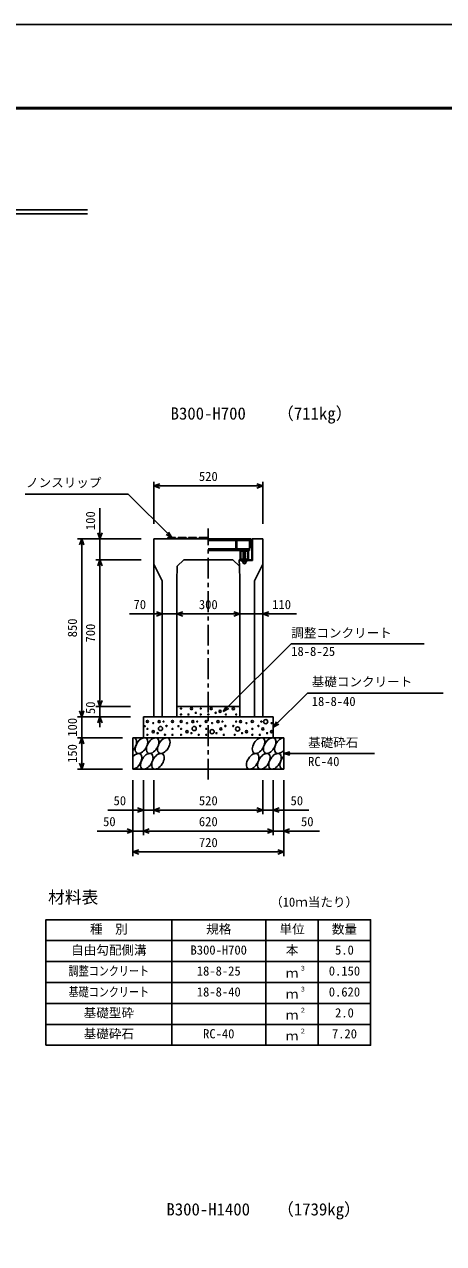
# Model space of a CAD drawing. Units: millimetres, scale not verified. Extents: x -16800 to 16800, y -5940 to 5940.
# Drawn here: x 9704 to 11705, y 116 to 5940 of the extents above; entities that cross this region are included whole.
import ezdxf
from ezdxf.enums import TextEntityAlignment as Align

# ---------------------------------------------------------------- set-up
doc = ezdxf.new("R2010")
doc.units = ezdxf.units.MM
doc.header["$LTSCALE"] = 20
doc.linetypes.add('CHAIN1', pattern=[8, 5, -1, 1, -1])
doc.linetypes.add('DOTTED', pattern=[1.75, 0.25, -1.5])
for name, color, linetype, lineweight in [('0-0_Defpoints', 5, 'Continuous', 25), ('0-1_OUTLINE', 3, 'Continuous', 25), ('0-2_TXT', 7, 'Continuous', 25), ('0-4_WAKU', 3, 'Continuous', 25), ('0-6_HATCH', 6, 'Continuous', 25), ('0-7_HYO2', 4, 'Continuous', 25), ('0-8_HYO', 3, 'Continuous', 25), ('0-9_DIM', 7, 'Continuous', 25)]:
    doc.layers.add(name, color=color, linetype=linetype, lineweight=lineweight)
doc.styles.add('ＭＳ ゴシック', font='')
doc.styles.get('ＭＳ ゴシック').set_extended_font_data('MS Gothic')

msp = doc.modelspace()

# ---------------------------------------------------------------- linework, layer by layer
at = {"layer": '0-0_Defpoints'}
msp.add_lwpolyline([(0, -5940), (16800, -5940), (16800, 5940), (0, 5940)], close=True, dxfattribs=at)
at = {"layer": '0-1_OUTLINE'}
for p, q in [((10581.78, 3482.53), (10321.78, 3482.53)), ((10321.78, 3482.53), (10321.78, 2632.53)), ((10841.78, 3482.53), (10789.28, 3482.53)), ((10841.78, 3482.53), (10841.78, 2632.53)), ((10433.53, 3352.53), (10464.28, 3382.53)), ((10464.28, 3382.53), (10699.28, 3382.53)), ((10699.28, 3382.53), (10730.05, 3351.76)), ((10321.78, 3362.53), (10361.78, 3282.53)), ((10433.53, 3352.53), (10431.78, 3282.53)), ((10731.78, 3282.53), (10730.03, 3352.53)), ((10841.78, 3362.53), (10801.78, 3282.53)), ((10361.78, 3282.53), (10361.78, 2632.53)), ((10431.78, 3282.53), (10431.78, 2632.53)), ((10731.78, 3282.53), (10731.78, 2632.53)), ((10801.78, 3282.53), (10801.78, 2632.53)), ((10431.78, 2682.53), (10731.78, 2682.53)), ((10271.78, 2632.53), (10271.78, 2532.53)), ((10271.78, 2632.53), (10891.78, 2632.53)), ((10321.78, 2632.53), (10431.78, 2632.53)), ((10731.78, 2632.53), (10841.78, 2632.53)), ((10891.78, 2632.53), (10891.78, 2532.53)), ((10221.78, 2382.53), (10221.78, 2532.53)), ((10221.78, 2532.53), (10941.78, 2532.53)), ((10941.78, 2382.53), (10941.78, 2532.53)), ((10221.78, 2382.53), (10941.78, 2382.53))]:
    msp.add_line(p, q, dxfattribs=at)
at = {"layer": '0-2_TXT'}
for p, q in [((6794.97, 5054.39), (10005.03, 5054.39)), ((6794.97, 5035.19), (10005.03, 5035.19))]:
    msp.add_line(p, q, dxfattribs=at)
at = {"layer": '0-4_WAKU', "lineweight": 50}
msp.add_lwpolyline([(400, -5540), (16400, -5540), (16400, 5540), (400, 5540)], close=True, dxfattribs=at)
at = {"layer": '0-6_HATCH'}
for p, q in [((10387.78, 3489.03), (10386.78, 3482.53)), ((10425.78, 3489.03), (10387.78, 3489.03)), ((10425.78, 3489.03), (10426.78, 3482.53)), ((10437.78, 3489.03), (10436.78, 3482.53)), ((10475.78, 3489.03), (10437.78, 3489.03)), ((10475.78, 3489.03), (10476.78, 3482.53)), ((10487.78, 3489.03), (10486.78, 3482.53)), ((10525.78, 3489.03), (10487.78, 3489.03)), ((10525.78, 3489.03), (10526.78, 3482.53)), ((10537.78, 3489.03), (10536.78, 3482.53)), ((10575.78, 3489.03), (10537.78, 3489.03)), ((10575.78, 3489.03), (10576.78, 3482.53)), ((10581.78, 3482.53), (10784.28, 3482.53)), ((10581.78, 3474.53), (10712.78, 3474.53)), ((10712.78, 3482.53), (10712.78, 3435.53)), ((10717.28, 3482.53), (10717.28, 3435.53)), ((10717.28, 3474.53), (10778.28, 3474.53)), ((10778.28, 3482.53), (10778.28, 3427.53)), ((10789.28, 3482.53), (10789.28, 3382.53)), ((10792.48, 3482.53), (10792.48, 3379.33)), ((10581.78, 3435.53), (10778.28, 3435.53)), ((10581.78, 3427.53), (10778.28, 3427.53)), ((10729.28, 3382.53), (10789.28, 3382.53)), ((10730.05, 3351.76), (10729.28, 3382.53)), ((10745.78, 3435.03), (10743.78, 3433.53)), ((10743.78, 3427.53), (10743.78, 3433.53)), ((10764.78, 3427.53), (10743.78, 3427.53)), ((10744.94, 3379.33), (10744.08, 3378.68)), ((10744.08, 3378.68), (10744.08, 3373.5)), ((10744.11, 3433.81), (10745.78, 3435.03)), ((10763.62, 3379.33), (10744.94, 3379.33)), ((10762.78, 3435.03), (10745.78, 3435.03)), ((10747.78, 3427.53), (10760.78, 3427.53)), ((10747.78, 3426.53), (10748.78, 3427.53)), ((10748.78, 3425.53), (10747.78, 3426.53)), ((10747.78, 3424.53), (10748.78, 3425.53)), ((10748.78, 3423.53), (10747.78, 3424.53)), ((10747.78, 3422.53), (10748.78, 3423.53)), ((10760.78, 3423.53), (10747.78, 3422.53)), ((10748.78, 3421.53), (10747.78, 3422.53)), ((10747.78, 3420.53), (10748.78, 3421.53)), ((10760.78, 3421.53), (10747.78, 3420.53)), ((10748.78, 3419.53), (10747.78, 3420.53)), ((10747.78, 3418.53), (10748.78, 3419.53)), ((10760.78, 3419.53), (10747.78, 3418.53)), ((10748.78, 3417.53), (10747.78, 3418.53)), ((10747.78, 3416.53), (10748.78, 3417.53)), ((10760.78, 3417.53), (10747.78, 3416.53)), ((10748.78, 3415.53), (10747.78, 3416.53)), ((10760.78, 3415.53), (10747.78, 3414.53)), ((10747.78, 3414.53), (10748.78, 3415.53)), ((10760.78, 3413.53), (10747.78, 3412.53)), ((10748.78, 3411.53), (10747.78, 3412.53)), ((10760.78, 3411.53), (10747.78, 3410.53)), ((10747.78, 3410.53), (10748.78, 3411.53)), ((10748.78, 3409.53), (10747.78, 3410.53)), ((10760.78, 3409.53), (10747.78, 3408.53)), ((10747.78, 3408.53), (10748.78, 3409.53)), ((10748.78, 3407.53), (10747.78, 3408.53)), ((10760.78, 3407.53), (10747.78, 3406.53)), ((10747.78, 3406.53), (10748.78, 3407.53)), ((10748.78, 3405.53), (10747.78, 3406.53)), ((10760.78, 3405.53), (10747.78, 3404.53)), ((10747.78, 3404.53), (10748.78, 3405.53)), ((10748.78, 3403.53), (10747.78, 3404.53)), ((10760.78, 3403.53), (10747.78, 3402.53)), ((10747.78, 3402.53), (10748.78, 3403.53)), ((10748.78, 3401.53), (10747.78, 3402.53)), ((10760.78, 3401.53), (10747.78, 3400.53)), ((10747.78, 3400.53), (10748.78, 3401.53)), ((10748.78, 3399.53), (10747.78, 3400.53)), ((10760.78, 3399.53), (10747.78, 3398.53)), ((10747.78, 3398.53), (10748.78, 3399.53)), ((10748.78, 3397.53), (10747.78, 3398.53)), ((10760.78, 3397.53), (10747.78, 3396.53)), ((10747.78, 3396.53), (10748.78, 3397.53)), ((10748.78, 3395.53), (10747.78, 3396.53)), ((10760.78, 3395.53), (10747.78, 3394.53)), ((10747.78, 3394.53), (10748.78, 3395.53)), ((10748.78, 3393.54), (10747.78, 3394.53)), ((10747.78, 3392.54), (10748.78, 3393.54)), ((10760.78, 3393.53), (10747.78, 3392.53)), ((10748.78, 3391.54), (10747.78, 3392.54)), ((10747.78, 3390.54), (10748.78, 3391.54)), ((10760.78, 3391.53), (10747.78, 3390.53)), ((10748.78, 3389.54), (10747.78, 3390.54)), ((10760.78, 3389.54), (10747.78, 3388.54)), ((10747.78, 3388.54), (10748.78, 3389.54)), ((10748.78, 3387.54), (10747.78, 3388.54)), ((10760.78, 3387.54), (10747.78, 3386.54)), ((10747.78, 3386.54), (10748.78, 3387.54)), ((10748.78, 3385.54), (10747.78, 3386.54)), ((10747.79, 3384.53), (10748.79, 3385.53)), ((10748.79, 3383.53), (10747.79, 3384.53)), ((10747.79, 3382.53), (10748.79, 3383.53)), ((10748.79, 3381.53), (10747.79, 3382.53)), ((10747.79, 3380.53), (10748.79, 3381.53)), ((10748.79, 3379.53), (10747.79, 3380.53)), ((10748.6, 3379.33), (10748.79, 3379.53)), ((10748.6, 3379.33), (10760.6, 3379.33)), ((10748.78, 3427.53), (10748.78, 3433.53)), ((10749.18, 3378.69), (10749.18, 3373.5)), ((10759.39, 3378.68), (10759.39, 3373.5)), ((10759.78, 3427.53), (10759.78, 3433.53)), ((10759.78, 3426.53), (10760.78, 3427.53)), ((10760.78, 3425.53), (10759.78, 3426.53)), ((10759.78, 3422.53), (10760.78, 3423.53)), ((10760.78, 3421.53), (10759.78, 3422.53)), ((10759.78, 3420.53), (10760.78, 3421.53)), ((10760.78, 3419.53), (10759.78, 3420.53)), ((10759.78, 3418.53), (10760.78, 3419.53)), ((10760.78, 3417.53), (10759.78, 3418.53)), ((10759.78, 3414.53), (10760.78, 3415.53)), ((10760.78, 3413.53), (10759.78, 3414.53)), ((10759.78, 3412.53), (10760.78, 3413.53)), ((10760.78, 3411.53), (10759.78, 3412.53)), ((10759.78, 3410.53), (10760.78, 3411.53)), ((10759.78, 3410.53), (10760.78, 3409.53)), ((10759.78, 3408.53), (10760.78, 3409.53)), ((10759.78, 3408.53), (10760.78, 3407.53)), ((10759.78, 3406.53), (10760.78, 3407.53)), ((10759.78, 3406.53), (10760.78, 3405.53)), ((10759.78, 3404.53), (10760.78, 3405.53)), ((10759.78, 3404.53), (10760.78, 3403.53)), ((10759.78, 3402.53), (10760.78, 3403.53)), ((10759.78, 3402.53), (10760.78, 3401.53)), ((10759.78, 3400.53), (10760.78, 3401.53)), ((10759.78, 3400.53), (10760.78, 3399.53)), ((10759.78, 3398.53), (10760.78, 3399.53)), ((10759.78, 3398.53), (10760.78, 3397.53)), ((10759.78, 3396.53), (10760.78, 3397.53)), ((10759.78, 3396.53), (10760.78, 3395.53)), ((10759.78, 3394.53), (10760.78, 3395.53)), ((10759.78, 3394.53), (10760.78, 3393.53)), ((10759.78, 3392.53), (10760.78, 3393.53)), ((10759.78, 3392.53), (10760.78, 3391.53)), ((10759.78, 3390.53), (10760.78, 3391.53)), ((10759.78, 3390.53), (10760.78, 3389.54)), ((10759.78, 3388.54), (10760.78, 3389.54)), ((10759.78, 3388.54), (10760.79, 3387.53)), ((10759.78, 3386.54), (10760.78, 3387.54)), ((10759.78, 3386.54), (10760.79, 3385.53)), ((10759.79, 3384.53), (10760.79, 3385.53)), ((10759.79, 3384.53), (10760.79, 3383.53)), ((10759.79, 3382.53), (10760.79, 3383.53)), ((10759.79, 3382.53), (10760.79, 3381.53)), ((10759.79, 3380.53), (10760.79, 3381.53)), ((10759.79, 3380.53), (10760.79, 3379.53)), ((10760.6, 3379.33), (10760.79, 3379.53)), ((10764.46, 3433.81), (10762.78, 3435.03)), ((10763.62, 3379.33), (10764.49, 3378.68)), ((10764.49, 3378.68), (10764.49, 3373.5)), ((10764.78, 3427.53), (10764.78, 3433.53)), ((10745.77, 3372.53), (10744.08, 3373.5)), ((10745.77, 3372.21), (10745.77, 3372.53)), ((10762.8, 3372.53), (10745.77, 3372.53)), ((10762.8, 3372.21), (10745.77, 3372.21)), ((10762.8, 3372.53), (10764.49, 3373.5)), ((10762.8, 3372.21), (10762.8, 3372.53))]:
    msp.add_line(p, q, dxfattribs=at)
at = {"layer": '0-6_HATCH', "linetype": 'DOTTED'}
for p, q in [((10760.78, 3427.53), (10747.78, 3426.53)), ((10760.78, 3425.53), (10747.78, 3424.53)), ((10760.79, 3385.53), (10747.79, 3384.53)), ((10760.79, 3383.53), (10747.79, 3382.53)), ((10760.79, 3381.53), (10747.79, 3380.53))]:
    msp.add_line(p, q, dxfattribs=at)
at = {"layer": '0-6_HATCH'}
for points in [[(10584.78, 3482.53), (10584.78, 3476.53), (10581.78, 3476.53)], [(10634.78, 3482.53), (10634.78, 3476.53), (10628.78, 3476.53), (10628.78, 3482.53)], [(10684.78, 3482.53), (10684.78, 3476.53), (10678.78, 3476.53), (10678.78, 3482.53)], [(10734.78, 3482.53), (10734.78, 3476.53), (10728.78, 3476.53), (10728.78, 3482.53)], [(10778.28, 3438.53), (10781.28, 3438.53), (10784.28, 3482.53)], [(10731.28, 3382.53), (10731.28, 3379.33), (10792.48, 3379.33)], [(10747.78, 3412.53), (10748.78, 3413.53), (10747.78, 3414.53)], [(10760.78, 3423.53), (10759.78, 3424.53), (10760.78, 3425.53)], [(10760.78, 3415.53), (10759.78, 3416.53), (10760.78, 3417.53)]]:
    msp.add_lwpolyline(points, dxfattribs=at)
for points in [[(10774.28, 3427.53), (10774.28, 3382.53), (10734.28, 3382.53), (10734.28, 3427.53)], [(10771.08, 3424.33), (10771.08, 3385.73), (10737.48, 3385.73), (10737.48, 3424.33)]]:
    msp.add_lwpolyline(points, close=True, dxfattribs=at)
for centre, radius in [((10451.28, 2671.84), 2.5), ((10451.28, 2643.83), 2.5), ((10487.17, 2643.83), 2.5), ((10501.19, 2671.84), 5), ((10522.21, 2651.71), 2.5), ((10545.75, 2671.84), 2.5), ((10545.75, 2643.83), 2.5), ((10581.64, 2643.83), 2.5), ((10595.66, 2671.84), 5), ((10616.69, 2651.71), 2.5), ((10637.72, 2658.71), 5), ((10665.75, 2671.84), 2.5), ((10665.75, 2643.83), 2.5), ((10700.92, 2671.56), 5), ((10714.94, 2643.55), 2.5), ((10278.43, 2587.79), 2.5), ((10290.85, 2610.59), 5), ((10290.85, 2574.69), 2.5), ((10318.89, 2561.56), 5), ((10318.89, 2602.71), 2.5), ((10346.92, 2609.71), 5), ((10353.46, 2576.7), 10), ((10367.95, 2609.71), 2.5), ((10381.97, 2588.7), 2.5), ((10410.85, 2610.59), 5), ((10410.85, 2574.69), 2.5), ((10439.33, 2587.79), 2.5), ((10451.75, 2610.59), 5), ((10451.75, 2574.69), 2.5), ((10479.79, 2561.56), 5), ((10479.79, 2602.71), 2.5), ((10507.82, 2609.71), 5), ((10514.36, 2576.7), 10), ((10528.86, 2609.71), 2.5), ((10542.87, 2588.7), 2.5), ((10571.75, 2610.59), 5), ((10571.75, 2574.69), 2.5), ((10599.79, 2561.56), 10), ((10599.79, 2602.71), 2.5), ((10627.82, 2609.71), 5), ((10641.84, 2574.69), 5), ((10648.86, 2609.71), 2.5), ((10662.87, 2588.7), 2.5), ((10700.69, 2588.7), 2.5), ((10721.72, 2574.69), 10), ((10714.71, 2609.71), 2.5), ((10735.74, 2609.71), 5), ((10763.78, 2561.56), 5), ((10763.78, 2602.71), 2.5), ((10791.82, 2610.59), 5), ((10791.82, 2574.69), 2.5), ((10820.69, 2588.7), 2.5), ((10834.71, 2609.71), 2.5), ((10841.72, 2574.69), 5), ((10855.74, 2609.71), 10), ((10883.78, 2561.56), 5), ((10883.78, 2602.71), 2.5), ((10290.85, 2546.68), 2.5), ((10339.91, 2554.56), 2.5), ((10374.96, 2546.68), 2.5), ((10410.85, 2546.68), 2.5), ((10451.75, 2546.68), 2.5), ((10500.82, 2554.56), 2.5), ((10535.86, 2546.68), 2.5), ((10571.75, 2546.68), 2.5), ((10620.82, 2554.56), 2.5), ((10655.86, 2546.68), 2.5), ((10707.7, 2546.68), 2.5), ((10742.75, 2554.56), 2.5), ((10791.82, 2546.68), 2.5), ((10827.7, 2546.68), 2.5), ((10862.75, 2554.56), 2.5)]:
    msp.add_circle(centre, radius, dxfattribs=at)
for centre, radius, start, end in [((10746.28, 3430.91), 3.62, 46.39563, 133.60437), ((10746.63, 3373.99), 5.35, 61.49832, 118.50684), ((10754.28, 3418.91), 15.62, 69.39075, 110.60925), ((10754.28, 3358.92), 20.42, 75.52621, 104.47362), ((10761.94, 3373.99), 5.35, 61.49231, 118.50169), ((10762.28, 3430.91), 3.62, 46.39563, 133.60437), ((10746.63, 3378.2), 5.35, 241.49843, 298.50089), ((10754.28, 3372.21), 8.19, 180, 359.99995), ((10754.28, 3393.27), 20.42, 255.52638, 284.47374), ((10761.94, 3378.2), 5.35, 241.49989, 298.5)]:
    msp.add_arc(centre, radius, start, end, dxfattribs=at)
for centre, start_param, end_param in [((10209.42, 2495.02), 4.385593, 6.6745444), ((10927.93, 2495.02), 0.3357715, 4.4411806), ((10234.74, 2420.03), 3.5111464, 7.548991), ((10953.25, 2420.03), 1.2110787, 3.5658734)]:
    msp.add_ellipse(centre, major_axis=(21.81, 35.31), ratio=0.5792, start_param=start_param, end_param=end_param, dxfattribs=at)
for centre in [(10262.63, 2495.02), (10315.84, 2495.02), (10369.05, 2495.02), (10821.51, 2495.02), (10874.72, 2495.02), (10287.95, 2420.03), (10341.16, 2420.03), (10793.62, 2420.03), (10846.83, 2420.03), (10900.04, 2420.03)]:
    msp.add_ellipse(centre, major_axis=(21.81, 35.31), ratio=0.5792, dxfattribs=at)
at = {"layer": '0-7_HYO2'}
for p, q in [((9806.78, 1463.57), (11356.78, 1463.57)), ((9806.78, 1363.57), (11356.78, 1363.57)), ((9806.78, 1263.57), (11356.78, 1263.57)), ((9806.78, 1163.57), (11356.78, 1163.57))]:
    msp.add_line(p, q, dxfattribs=at)
at = {"layer": '0-8_HYO'}
for p, q in [((10406.78, 1663.57), (10406.78, 1063.57)), ((10856.78, 1663.57), (10856.78, 1063.57)), ((11106.78, 1663.57), (11106.78, 1063.57)), ((9806.78, 1563.57), (11356.78, 1563.57))]:
    msp.add_line(p, q, dxfattribs=at)
msp.add_lwpolyline([(9806.78, 1063.57), (11356.78, 1063.57), (11356.78, 1663.57), (9806.78, 1663.57)], close=True, dxfattribs=at)
at = {"layer": '0-9_DIM'}
for p, q in [((10321.78, 3755.74), (10321.78, 3554)), ((10841.78, 3735.74), (10321.78, 3735.74)), ((10841.78, 3755.74), (10841.78, 3554)), ((9707.68, 3696.07), (10199.75, 3696.07)), ((10406.78, 3489.03), (10199.75, 3696.07)), ((10064.25, 3629.69), (10064.25, 3482.53)), ((10406.78, 3489.03), (10380.8, 3504.03)), ((10406.78, 3489.03), (10391.78, 3515.01)), ((9957.58, 3482.53), (10260.91, 3482.53)), ((9977.58, 3482.53), (9977.58, 2632.53)), ((10064.25, 3382.53), (10064.25, 3482.53)), ((10044.25, 3382.53), (10260.91, 3382.53)), ((10064.25, 2682.53), (10064.25, 3382.53)), ((10361.78, 3123.88), (10205.6, 3123.88)), ((10361.78, 3123.88), (10431.78, 3123.88)), ((10431.78, 3123.88), (10731.78, 3123.88)), ((10841.78, 3123.88), (10731.78, 3123.88)), ((10841.78, 3123.88), (11002.55, 3123.88)), ((10653.1, 2657.53), (10977.57, 2982)), ((10977.57, 2982), (11611.92, 2982)), ((11055.44, 2746.19), (10891.78, 2582.53)), ((11055.44, 2746.19), (11702.31, 2746.19)), ((10044.25, 2682.53), (10210.91, 2682.53)), ((10064.25, 2682.53), (10064.25, 2632.53)), ((10653.1, 2657.53), (10668.1, 2683.51)), ((9957.58, 2632.53), (10210.91, 2632.53)), ((9977.58, 2532.53), (9977.58, 2632.53)), ((10064.25, 2582.53), (10064.25, 2632.53)), ((10653.1, 2657.53), (10679.08, 2672.53)), ((10891.78, 2582.53), (10906.78, 2608.51)), ((10891.78, 2582.53), (10917.76, 2597.53)), ((9957.58, 2532.53), (10171.78, 2532.53)), ((9977.58, 2532.53), (9977.58, 2382.53)), ((10941.78, 2457.53), (10970.76, 2465.3)), ((10941.78, 2457.53), (11375.1, 2457.53)), ((10941.78, 2457.53), (10970.76, 2449.77)), ((9957.58, 2382.53), (10171.78, 2382.53)), ((10221.78, 1967.02), (10221.78, 2329.36)), ((10271.78, 2067.02), (10271.78, 2329.36)), ((10321.78, 2167.02), (10321.78, 2329.36)), ((10841.78, 2167.02), (10841.78, 2329.36)), ((10891.78, 2067.02), (10891.78, 2329.36)), ((10941.78, 1967.02), (10941.78, 2329.36)), ((10101.78, 2187.02), (10321.78, 2187.02)), ((10321.78, 2187.02), (10841.78, 2187.02)), ((11061.78, 2187.02), (10841.78, 2187.02)), ((10051.78, 2087.02), (10271.78, 2087.02)), ((10271.78, 2087.02), (10891.78, 2087.02)), ((11111.78, 2087.02), (10891.78, 2087.02)), ((10221.78, 1987.02), (10941.78, 1987.02))]:
    msp.add_line(p, q, dxfattribs=at)
at = {"layer": '0-9_DIM', "linetype": 'CHAIN1'}
msp.add_line((10581.78, 2332.53), (10581.78, 3532.53), dxfattribs=at)
at = {"layer": '0-9_DIM'}
for points in [[(10350.01, 3725.48), (10321.82, 3735.74), (10350.01, 3746)], [(10813.63, 3746), (10841.82, 3735.74), (10813.63, 3725.48)], [(10074.51, 3510.72), (10064.25, 3482.53), (10053.99, 3510.72)], [(9987.84, 3454.34), (9977.58, 3482.53), (9967.32, 3454.34)], [(10074.51, 3354.34), (10064.25, 3382.53), (10053.99, 3354.34)], [(10333.59, 3113.62), (10361.78, 3123.88), (10333.59, 3134.14)], [(10459.97, 3113.62), (10431.78, 3123.88), (10459.97, 3134.14)], [(10703.59, 3134.14), (10731.78, 3123.88), (10703.59, 3113.62)], [(10869.97, 3134.14), (10841.78, 3123.88), (10869.97, 3113.62)], [(10074.51, 2710.72), (10064.25, 2682.53), (10053.99, 2710.72)], [(9987.84, 2660.72), (9977.58, 2632.53), (9967.32, 2660.72)], [(10074.51, 2604.34), (10064.25, 2632.53), (10053.99, 2604.34)], [(9987.84, 2504.34), (9977.58, 2532.53), (9967.32, 2504.34)], [(9987.84, 2410.72), (9977.58, 2382.53), (9967.32, 2410.72)], [(10243.59, 2197.28), (10271.78, 2187.02), (10243.59, 2176.76)], [(10349.97, 2176.76), (10321.78, 2187.02), (10349.97, 2197.28)], [(10813.59, 2197.28), (10841.78, 2187.02), (10813.59, 2176.76)], [(10919.97, 2197.28), (10891.78, 2187.02), (10919.97, 2176.76)], [(10193.59, 2097.28), (10221.78, 2087.02), (10193.59, 2076.76)], [(10299.97, 2076.76), (10271.78, 2087.02), (10299.97, 2097.28)], [(10863.59, 2097.28), (10891.78, 2087.02), (10863.59, 2076.76)], [(10969.97, 2097.28), (10941.78, 2087.02), (10969.97, 2076.76)], [(10249.97, 1976.76), (10221.78, 1987.02), (10249.97, 1997.28)], [(10913.59, 1997.28), (10941.78, 1987.02), (10913.59, 1976.76)]]:
    msp.add_lwpolyline(points, dxfattribs=at)

# ---------------------------------------------------------------- texts
at = {"layer": '0-2_TXT', "style": 'ＭＳ ゴシック'}
for s, height, p in [('B300-H700', 58.65, (10401.78, 4034.66)), ('（711kg）', 58.65, (10910.15, 4034.66)), ('材料表', 58.65, (9816.78, 1723.57)), ('（10ｍ当たり）', 43.99, (10876.78, 1712.57)), ('種\u3000別', 43.99, (10016.78, 1583.57)), ('規格', 43.99, (10571.78, 1583.57)), ('単位', 43.99, (10921.78, 1583.57)), ('数量', 43.99, (11171.78, 1583.57)), ('自由勾配側溝', 43.99, (9926.78, 1483.57)), ('B300-H700', 43.99, (10496.78, 1483.57)), ('本', 43.99, (10951.78, 1483.57)), ('5.0', 43.99, (11186.78, 1483.57)), ('18-8-25', 43.99, (10526.78, 1383.57)), ('ｍ', 43.99, (10951.78, 1373.57)), ('３', 21.99, (11017.33, 1413.94)), ('0.150', 43.99, (11156.78, 1383.57)), ('18-8-40', 43.99, (10526.78, 1283.57)), ('３', 21.99, (11017.33, 1313.94)), ('0.620', 43.99, (11156.78, 1283.57)), ('ｍ', 43.99, (10951.78, 1273.57)), ('基礎型砕', 43.99, (9986.78, 1183.57)), ('２', 21.99, (11017.33, 1213.94)), ('2.0', 43.99, (11186.78, 1183.57)), ('ｍ', 43.99, (10951.78, 1173.57)), ('基礎砕石', 43.99, (9986.78, 1083.57)), ('RC-40', 43.99, (10556.78, 1083.57)), ('ｍ', 43.99, (10951.78, 1073.57)), ('２', 21.99, (11017.33, 1113.94)), ('7.20', 43.99, (11171.78, 1083.57)), ('B300-H1400', 58.65, (10381.78, 233.34)), ('（1739kg）', 58.65, (10910.15, 233.34))]:
    msp.add_text(s, height=height, dxfattribs=at).set_placement(p, align=Align.BOTTOM_LEFT)
at = {"layer": '0-2_TXT', "style": 'ＭＳ ゴシック', "width": 0.8}
for s, p in [('調整コンクリート', (9914.78, 1383.57)), ('基礎コンクリート', (9914.78, 1283.57))]:
    msp.add_text(s, height=43.99, dxfattribs=at).set_placement(p, align=Align.BOTTOM_LEFT)
at = {"layer": '0-9_DIM', "style": 'ＭＳ ゴシック'}
for s, p in [('520', (10536.78, 3745.74)), ('ノンスリップ', (9711.53, 3716.25)), ('70', (10224.63, 3133.88)), ('300', (10536.63, 3133.88)), ('110', (10886.7, 3133.88)), ('調整コンクリート', (10977.57, 2998.42)), ('18-8-25', (10977.57, 2910.14)), ('基礎コンクリート', (11075.44, 2764.92)), ('18-8-40', (11075.44, 2671.11)), ('基礎砕石', (11058.1, 2474.71)), ('RC-40', (11058.1, 2384.02)), ('50', (10129.34, 2197.02)), ('520', (10536.78, 2197.02)), ('50', (10974.23, 2197.02)), ('50', (10079.34, 2097.02)), ('620', (10536.78, 2097.02)), ('50', (11024.23, 2097.02)), ('720', (10536.78, 1997.02))]:
    msp.add_text(s, height=43.99, dxfattribs=at).set_placement(p, align=Align.BOTTOM_LEFT)
for s, p in [('100', (10054.25, 3524.62)), ('850', (9967.58, 3012.53)), ('700', (10054.25, 2987.53)), ('50', (10054.25, 2645.86)), ('100', (9967.58, 2537.53)), ('150', (9967.58, 2412.53))]:
    msp.add_text(s, height=43.99, rotation=90, dxfattribs=at).set_placement(p, align=Align.BOTTOM_LEFT)

doc.saveas('drawing.dxf')
